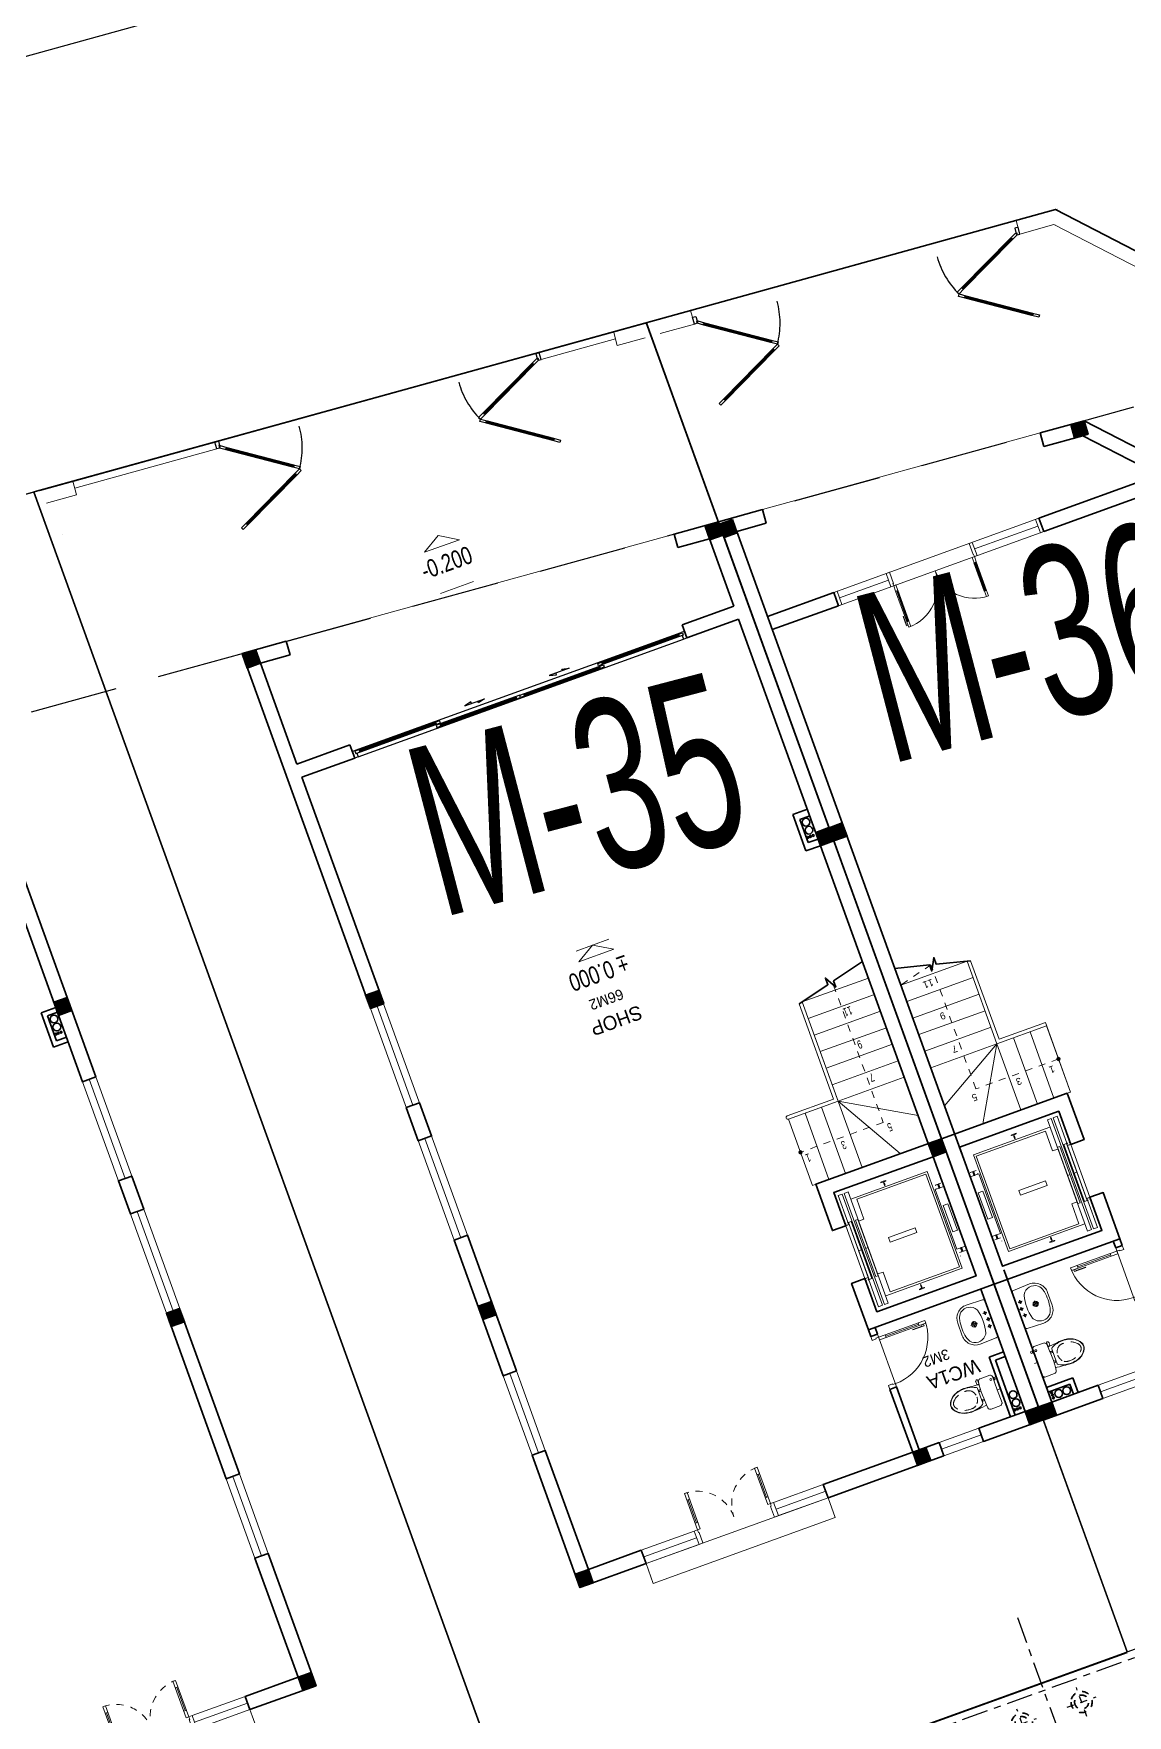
# Model space of a CAD drawing. Header units: metres. Extents: x 568006 to 1139366, y 2064802 to 4131555.
# Drawn here: x 570000.21 to 570015.75, y 2065115.45 to 2065139.35 of the extents above; entities that cross this region are included whole.
import ezdxf
from ezdxf.enums import TextEntityAlignment as Align
from ezdxf.xclip import XClip

# ---------------------------------------------------------------- set-up
doc = ezdxf.new("R2010")
doc.units = ezdxf.units.M
doc.header["$XCLIPFRAME"] = 0
for name, pattern in [('$AUDIT_BAD_LTYPE2', [0]), ('CENTER2', [1.125, 0.75, -0.125, 0.125, -0.125]), ('HIDDEN', [0.375, 0.25, -0.125]), ('HIDDEN2', [0.1875, 0.125, -0.0625]), ('xref-thap C (mb tang 32-2)$0$HIDDEN', [0.375, 0.25, -0.125])]:
    doc.linetypes.add(name, pattern=pattern)
doc.layers.get('0').update_dxf_attribs({"linetype": 'CONTINUOUS'})
doc.layers.get('DEFPOINTS').update_dxf_attribs({"color": 152, "linetype": 'CONTINUOUS'})
for name, color, linetype, lineweight in [('-CONCRETE', 1, 'CONTINUOUS', 35), ('-DIM', 9, 'CONTINUOUS', 13), ('-DOOR', 137, 'CONTINUOUS', 9), ('-FURNITURE', 46, 'CONTINUOUS', 9), ('-HATCH', 8, 'CONTINUOUS', 5), ('-KH', 143, 'CONTINUOUS', 13), ('-LINE1', 7, 'CONTINUOUS', 18), ('-LINE2', 252, 'CONTINUOUS', 9), ('-TEXT', 7, 'CONTINUOUS', 15), ('-WALL', 4, 'CONTINUOUS', 35), ('EC-Thiet bi', 8, 'CONTINUOUS', 25), ('hung-demlonha', 7, 'CONTINUOUS', 15)]:
    doc.layers.add(name, color=color, linetype=linetype, lineweight=lineweight)
for name, color, linetype in [('01.AXIS', 160, 'CENTER2'), ('APOLIC', 7, 'CONTINUOUS'), ('CDC.01.AXIS', 160, 'CENTER2'), ('datOlienke', 42, 'CONTINUOUS'), ('ghi_chu', 7, 'CONTINUOUS'), ('LogDg', 7, 'CONTINUOUS'), ('LoLK', 6, 'CONTINUOUS'), ('RANHGIOI', 2, 'HIDDEN'), ('TEXT25', 2, 'CONTINUOUS'), ('ViaHeS', 32, 'CONTINUOUS')]:
    doc.layers.add(name, color=color, linetype=linetype)
doc.styles.add('1', font='arial.ttf')
doc.styles.add('kieuchuDim', font='arial.ttf', dxfattribs={"width": 0.75})
doc.styles.add('QH1', font='arialbd.ttf', dxfattribs={"width": 0.8})
doc.styles.add('SVN_AVO_thuong', font='')
doc.styles.add('T1', font='', dxfattribs={"height": 200})
doc.styles.get('SVN_AVO_thuong').set_extended_font_data('SVN-Avo')
doc.styles.get('T1').set_extended_font_data('VNgeometric Light')

# ---------------------------------------------------------------- blocks, each defined once
blk = doc.blocks.new('A$C758D662A')
at = {"linetype": 'HIDDEN', "ltscale": 500}
for radius in [300, 200]:
    blk.add_circle((0, 0), radius, dxfattribs=at)
at = {"layer": 'CDC.01.AXIS', "ltscale": 200}
for p, q in [((437, 0), (-437, 0)), ((0, 437), (0, -437))]:
    blk.add_line(p, q, dxfattribs=at)
blk = doc.blocks.new('MAU M1SH')
at = {"layer": '01.AXIS', "ltscale": 500}
for p, q in [((-370, 15724), (-370, -2671)), ((-1468, 9100), (6323, 9100))]:
    blk.add_line(p, q, dxfattribs=at)
at = {"xscale": 0.5, "yscale": 0.5, "zscale": 0.5}
for p in [(-30, 9550), (-30, 8650)]:
    blk.add_blockref('A$C758D662A', p, dxfattribs=at)
blk = doc.blocks.new('A$C5C575821')
at = {"layer": '-CONCRETE'}
h = blk.add_hatch(color=256, dxfattribs=at)
h.dxf.hatch_style = 1
h.paths.add_polyline_path([(0, 200), (0, 0), (200, 0), (200, 200)])
blk.add_lwpolyline([(0, 0), (200, 0), (200, 200), (0, 200)], close=True, dxfattribs=at)
blk = doc.blocks.new('*U268')
for p, q in [((-1110, 450), (-1150, 450)), ((-1130, 100), (-1130, 450)), ((-90, 450), (-50, 450)), ((-70, 100), (-70, 450)), ((-1110, 100), (-1150, 100)), ((-90, 100), (-50, 100))]:
    blk.add_line(p, q)
for points in [[(-1150, 0), (-1110, 0), (-1110, 550), (-1150, 550)], [(-50, 0), (-90, 0), (-90, 550), (-50, 550)], [(-1200, -200), (-1140, -200), (-1140, -40), (-1150, -40), (-1150, 0), (-1200, 0)], [(0, -200), (-60, -200), (-60, -40), (-50, -40), (-50, 0), (0, 0)]]:
    blk.add_lwpolyline(points, close=True)
at = {"linetype": 'HIDDEN', "ltscale": 0.1}
for centre, start, end in [((-1150, 0), 0, 90), ((-50, 0), 90, 180)]:
    blk.add_arc(centre, 550, start, end, dxfattribs=at)
blk = doc.blocks.new('MAU M14SH')
at = {"layer": '-CONCRETE'}
for centre, radius in [((80, 3558, 0), 55), ((49, 3649, 0), 13), ((91, 3649, 0), 13), ((129, 3649, 0), 13), ((80, 3437, 0), 55)]:
    blk.add_circle(centre, radius, dxfattribs=at)
at = {"layer": '-DOOR'}
for p, q in [((3550, 13612), (800, 13612)), ((-200, 11613), (-200, 10413)), ((-200, 10413), (-200, 11613)), ((-100, 11613), (-100, 10413)), ((-100, 10413), (-100, 11613)), ((0, 11613), (0, 10413)), ((0, 10413), (0, 11613)), ((-101, 7913), (-101, 6412)), ((-201, 5913), (-201, 6413)), ((-1, 5913), (-1, 6413)), ((-101, 5912), (-101, 4413))]:
    blk.add_line(p, q, dxfattribs=at)
for points in [[(1600, 13612), (800, 13612), (800, 13412), (1600, 13412)], [(-1, 4413), (-1, 7913), (-201, 7913), (-201, 4413)]]:
    blk.add_lwpolyline(points, close=True, dxfattribs=at)
blk.add_lwpolyline([(1600, 13512), (800, 13512)], dxfattribs=at)
at = {"layer": '-LINE1'}
blk.add_lwpolyline([(800, 13612), (800, 13912), (3550, 13912), (3550, 13612)], dxfattribs=at)
at = {"layer": '-WALL'}
for p, q in [((-200, 11613), (-200, 13613)), ((-200, 13613), (800, 13612)), ((0, 11613), (0, 13413)), ((0, 13413), (800, 13412)), ((800, 13612), (800, 13412)), ((-200, 11613), (0, 11613)), ((-200, 10413), (-200, 7913)), ((-200, 10413), (0, 10413)), ((0, 10413), (0, 7913)), ((-1, 7913), (-201, 7913)), ((-200, 7913), (0, 7913)), ((-1, 4413), (-201, 4413)), ((-200, 4413), (0, 4413)), ((220, 3812), (0, 3812)), ((150, 3742), (0, 3742)), ((150, 3362), (150, 3742)), ((220, 3292), (220, 3812)), ((150, 3362), (0, 3362)), ((220, 3292), (0, 3292))]:
    blk.add_line(p, q, dxfattribs=at)
at = {"layer": '-WALL', "color": 250}
for p, q in [((0, 6412), (-200, 6412)), ((0, 5912), (-200, 5912))]:
    blk.add_line(p, q, dxfattribs=at)
at = {"layer": '-WALL', "linetype": 'Continuous', "ltscale": 10}
for p, q in [((-200, -847), (-200, 4413)), ((0, -662), (0, 4413))]:
    blk.add_line(p, q, dxfattribs=at)
at = {"layer": '-WALL'}
blk.add_lwpolyline([(-200, 6412), (0, 6412), (0, 5912), (-200, 5912)], close=True, dxfattribs=at)
at = {"layer": 'DEFPOINTS', "linetype": 'Continuous', "ltscale": 10}
blk.add_lwpolyline([(-2200, -3701), (6800, -4398), (6800, 17080), (-2200, 17080)], close=True, dxfattribs=at)
at = {"layer": '-DOOR', "xscale": -1, "rotation": 180}
blk.add_blockref('*U268', (2800, 13412), dxfattribs=at)
at = {"layer": '-WALL'}
for p in [(-200, 13413), (-200, 7913), (-200, 3212)]:
    blk.add_blockref('A$C5C575821', p, dxfattribs=at)
blk = doc.blocks.new('X-5M-DH-2-CORE$0$A$C75E80C28')
at = {"layer": '-LINE2', "linetype": 'Continuous', "ltscale": 2}
for p, q in [((-731, -149), (731, -149)), ((-731, -1305), (-731, -149)), ((-700, -179), (700, -179)), ((-700, -1225), (-700, -179)), ((-557, -113), (-560, -113)), ((-510, -22), (-510, -51)), ((-507, -22), (-510, -22)), ((-510, -109), (-510, -79)), ((-507, -22), (-507, -51)), ((-507, -109), (-507, -79)), ((-456, -57), (-501, -57)), ((-456, -60), (-501, -60)), ((-456, -70), (-501, -70)), ((-456, -73), (-501, -73)), ((-453, -63), (-453, -67)), ((-450, -63), (-450, -67)), ((450, -63), (450, -67)), ((453, -63), (453, -67)), ((456, -57), (501, -57)), ((456, -60), (501, -60)), ((456, -70), (501, -70)), ((456, -73), (501, -73)), ((457, -113), (460, -113)), ((507, -22), (510, -22)), ((507, -22), (507, -51)), ((507, -109), (507, -79)), ((510, -22), (510, -51)), ((510, -109), (510, -79)), ((700, -1225), (700, -179)), ((731, -1305), (731, -149)), ((840, -1305), (-840, -1305)), ((-840, -1365), (-840, -1305)), ((840, -1365), (-840, -1365)), ((840, -1395), (-840, -1395)), ((-840, -1395), (-840, -1455)), ((-700, -1225), (-400, -1225)), ((430, -1406), (-430, -1406)), ((-430, -1406), (-430, -1446)), ((425, -1309), (-425, -1309)), ((-425, -1343), (-425, -1309)), ((425, -1343), (-425, -1343)), ((-400, -1305), (-400, -1225)), ((0, -1309), (0, -1343)), ((0, -1406), (0, -1446)), ((700, -1225), (400, -1225)), ((400, -1305), (400, -1225)), ((425, -1343), (425, -1309)), ((430, -1406), (430, -1446)), ((840, -1365), (840, -1305)), ((840, -1395), (840, -1455)), ((-840, -1455), (-435, -1455)), ((-435, -1450), (-435, -1460)), ((-435, -1450), (-400, -1450)), ((-435, -1460), (-425, -1460)), ((-435, -1490), (-435, -1500)), ((-435, -1490), (-425, -1490)), ((-435, -1500), (-400, -1500)), ((-433, -1452), (-433, -1458)), ((-433, -1452), (-402, -1452)), ((-433, -1458), (-425, -1458)), ((-433, -1492), (-433, -1498)), ((-433, -1492), (-425, -1492)), ((-433, -1498), (-402, -1498)), ((430, -1446), (-430, -1446)), ((-425, -1458), (-425, -1460)), ((-425, -1490), (-425, -1492)), ((-402, -1452), (-402, -1498)), ((400, -1450), (-400, -1450)), ((-400, -1450), (-400, -1500)), ((400, -1450), (400, -1500)), ((435, -1450), (400, -1450)), ((435, -1500), (400, -1500)), ((402, -1452), (402, -1498)), ((433, -1452), (402, -1452)), ((433, -1498), (402, -1498)), ((433, -1458), (425, -1458)), ((425, -1458), (425, -1460)), ((435, -1460), (425, -1460)), ((425, -1490), (425, -1492)), ((435, -1490), (425, -1490)), ((433, -1492), (425, -1492)), ((433, -1452), (433, -1458)), ((433, -1492), (433, -1498)), ((435, -1450), (435, -1460)), ((840, -1455), (435, -1455)), ((435, -1490), (435, -1500))]:
    blk.add_line(p, q, dxfattribs=at)
for points in [[(-450, 0), (-450, -130), (450, -130), (450, 0)], [(-200, -29), (200, -29), (200, -101), (-200, -101)], [(-36, -584), (36, -584), (36, -984), (-36, -984)]]:
    blk.add_lwpolyline(points, close=True, dxfattribs=at)
for points in [[(-780, -789), (-751, -789, 0.414214), (-750, -788), (-750, -784), (-750, -780, 0.414214), (-751, -779), (-780, -779, -0.256978), (-784, -782), (-798, -782, -0.414214), (-801, -779), (-804, -750, 0.414214), (-807, -746), (-812, -746), (-812, -784), (-812, -822), (-807, -822, 0.414214), (-804, -818), (-801, -789, -0.414214), (-798, -786), (-784, -786, -0.256978), (-780, -789)], [(780, -789), (751, -789, -0.414214), (750, -788), (750, -784), (750, -780, -0.414214), (751, -779), (780, -779, 0.256978), (784, -782), (798, -782, 0.414214), (801, -779), (804, -750, -0.414214), (807, -746), (812, -746), (812, -784), (812, -822), (807, -822, -0.414214), (804, -818), (801, -789, 0.414214), (798, -786), (784, -786, 0.256978), (780, -789)]]:
    blk.add_lwpolyline(points, format="xyb", dxfattribs=at)
for centre, radius, start, end in [((-501, -51), 9.4, 180, 270), ((-501, -79), 9.4, 90, 180), ((-501, -51), 6.2, 180, 270), ((-501, -79), 6.2, 90, 180), ((-456, -63), 6.2, 360, 90), ((-456, -63), 3, 360, 90), ((-456, -67), 6.2, 270, 360), ((-456, -67), 3, 270, 360), ((456, -63), 6.2, 90, 180), ((456, -67), 6.2, 180, 270), ((456, -63), 3, 90, 180), ((456, -67), 3, 180, 270), ((501, -51), 6.2, 270, 360), ((501, -51), 9.4, 270, 360), ((501, -79), 9.4, 360, 90), ((501, -79), 6.2, 360, 90)]:
    blk.add_arc(centre, radius, start, end, dxfattribs=at)
blk = doc.blocks.new('A$C3F71457E')
at = {"layer": '-CONCRETE'}
blk.add_lwpolyline([(0, -100), (0, 400), (-1500, 400), (-1500, -1400), (0, -1400), (0, -900), (200, -900), (200, -1600), (-1700, -1600), (-1700, 600), (200, 600), (200, -100), (0, -100)], dxfattribs=at)
at = {"layer": '-LINE1'}
blk.add_line((0, -900), (0, -100), dxfattribs=at)
at = {"color": 2, "rotation": 90}
blk.add_blockref('X-5M-DH-2-CORE$0$A$C75E80C28', (-1500, -500), dxfattribs=at)
blk = doc.blocks.new('A$C18091ED7')
for p, q in [((0, -42), (0, 0)), ((146, -27), (179, -27)), ((146, -27), (146, -30)), ((146, -30), (166, -30)), ((153, -37), (146, -30)), ((152, 0), (152, -27)), ((152, 0), (179, 0)), ((153, -37), (166, -37)), ((153, -40), (153, -37)), ((153, -40), (178, -40)), ((153, -40), (178, -40)), ((153, -40), (153, -42)), ((185, -30), (166, -30)), ((178, -37), (166, -37)), ((185, -30), (178, -37)), ((178, -37), (178, -40)), ((178, -40), (178, -42)), ((179, 0), (179, -27)), ((179, -27), (185, -27)), ((185, -27), (185, -30)), ((-83, -267), (-83, -300)), ((-83, -278), (-83, -288)), ((-61, -290), (-83, -290)), ((-63, -265), (-81, -265)), ((-61, -267), (-61, -300)), ((61, -267), (61, -300)), ((61, -290), (83, -290)), ((63, -265), (81, -265)), ((83, -267), (83, -300)), ((83, -278), (83, -288)), ((165, -262), (165, -290)), ((168, -260), (228, -260)), ((168, -292), (207, -292)), ((231, -274), (231, -262))]:
    blk.add_line(p, q)
for points in [[(230, -219, -0.137407), (225, -235), (222, -241, -0.236081), (198, -255, -0.051961), (-198, -255, -0.236081), (-222, -241), (-225, -235, -0.137407), (-230, -219), (-230, -72, -0.198912), (-226, -63), (-209, -46, -0.198912), (-200, -42), (0, -42), (200, -42, -0.198912), (209, -46), (226, -63, -0.198912), (230, -72)], [(144, -619, -0.212405), (26, -734, -0.027685), (-1, -739, -0.022279), (-26, -734, -0.212405), (-144, -619, -0.142796), (-167, -428, -0.093005), (-128, -309, -0.256439), (-111, -300), (0, -300), (111, -300, -0.256439), (128, -309, -0.093005), (167, -428, -0.142796)]]:
    blk.add_lwpolyline(points, format="xyb", close=True)
at = {"linetype": 'xref-thap C (mb tang 32-2)$0$HIDDEN', "ltscale": 100}
blk.add_lwpolyline([(61, -669, -0.199031), (0, -699, -0.199031), (-61, -669, -0.218924), (-132, -478, -0.153791), (-112, -404, -0.236701), (0, -348, -0.236701), (112, -404, -0.153791), (132, -478, -0.218924)], format="xyb", close=True, dxfattribs=at)
blk.add_circle((166, -78), 13.9)
for centre, radius, start, end in [((-81, -267), 1.98, 90, 180), ((-63, -267), 1.98, 0, 90), ((63, -267), 1.98, 90, 180), ((81, -267), 1.98, 0, 90), ((168, -262), 2.47, 90, 180), ((168, -290), 2.47, 180, 270), ((207, -277), 15.5, 270, 306.4659), ((168, -225), 80.1, 306.4659, 320.3123), ((228, -274), 2.47, 320.3123, 0)]:
    blk.add_arc(centre, radius, start, end)
for points in [[(-156, -259), (-157, -267), (-164, -328), (-169, -385), (-184, -528), (-136, -679), (-50, -735), (-20, -741), (0, -744)], [(156, -259), (157, -267), (164, -328), (169, -385), (184, -528), (136, -679), (50, -735), (20, -741), (0, -744)]]:
    blk.add_open_spline(points, degree=3, knots=[130.613938, 130.613938, 130.613938, 130.613938, 152.852109, 311.129351, 417.703951, 561.383393, 697.692632, 710.812262, 710.812262, 710.812262, 710.812262])
blk = doc.blocks.new('*U286')
at = {"linetype": '$AUDIT_BAD_LTYPE2'}
for p, q in [((70, 100), (70, 600)), ((90, 600), (90, 100))]:
    blk.add_line(p, q, dxfattribs=at)
for points in [[(50, 600), (90, 600), (90, 700), (50, 700), (50, 600)], [(50, 603), (50, 100)], [(50, 100), (90, 100), (90, 0), (50, 0), (50, 100)]]:
    blk.add_lwpolyline(points)
for points in [[(118, 495), (118, 664), (90, 664), (90, 636), (113, 636), (113, 495)], [(0, 0), (50, 0), (50, -40), (60, -40), (60, -100), (0, -100)], [(800, 0), (750, 0), (750, -40), (740, -40), (740, -100), (800, -100)]]:
    blk.add_lwpolyline(points, close=True)
at = {"linetype": '$AUDIT_BAD_LTYPE2', "ltscale": 0.3}
blk.add_arc((50, 0), 700, 0, 90, dxfattribs=at)
blk = doc.blocks.new('A$C4ace49fd')
for p, q in [((167, 414), (224, 414)), ((195, 383), (195, 443)), ((267, 429), (324, 429)), ((295, 398), (295, 458)), ((295, 165), (295, 264)), ((367, 414), (424, 414)), ((395, 383), (395, 443)), ((249, 215), (342, 215))]:
    blk.add_line(p, q)
for points in [[(0, 200, 0.414214), (200, 0), (390, 0, 0.414214), (590, 200), (581, 446, 0.409799), (551, 475), (39, 475, 0.403607), (9, 446)], [(177, 40, 0.090773), (424, 43, 0.149887), (521, 96, 0.430722), (482, 321, 0.080637), (470, 327, 0.127732), (125, 329, 0.074208), (114, 325, 0.443092), (69, 96, 0.13364), (154, 46, 0.033617)]]:
    blk.add_lwpolyline(points, format="xyb", close=True)
for centre, radius in [((195, 414), 17.5), ((295, 215), 37.5), ((295, 429), 17.5), ((395, 414), 17.5), ((295, 215), 22.5), ((295, 215), 22.5)]:
    blk.add_circle(centre, radius)
blk = doc.blocks.new('*U182')
at = {"color": 8, "ltscale": 100}
for p, q in [((50, 100), (4969, 100)), ((50, 0), (4969, 0))]:
    blk.add_line(p, q, dxfattribs=at)
at = {"ltscale": 100}
for p, q in [((105, 45), (1245, 45)), ((1245, 10), (105, 10)), ((1315, 90), (2440, 90)), ((2440, 55), (1315, 55)), ((3704, 90), (2580, 90)), ((2580, 55), (3704, 55)), ((4914, 45), (3774, 45)), ((3774, 10), (4914, 10))]:
    blk.add_line(p, q, dxfattribs=at)
for points in [[(50, 100), (0, 100), (0, 0), (50, 0), (50, 10), (35, 10), (35, 45), (50, 45)], [(5019, 0), (4969, 0), (4969, 10), (4984, 10), (4984, 45), (4969, 45), (4969, 100), (5019, 100)]]:
    blk.add_lwpolyline(points, close=True)
for points in [[(105, 32), (95, 32), (95, 22), (105, 22), (105, 10), (35, 10), (35, 45), (105, 45)], [(1245, 90), (1315, 90), (1315, 77), (1305, 77), (1305, 67), (1315, 67), (1315, 55), (1245, 55)], [(1315, 10), (1245, 10), (1245, 22), (1255, 22), (1255, 32), (1245, 32), (1245, 45), (1315, 45)], [(2440, 67), (2450, 67), (2450, 77), (2440, 77), (2440, 90), (2510, 90), (2510, 55), (2440, 55)], [(2580, 67), (2570, 67), (2570, 77), (2580, 77), (2580, 90), (2510, 90), (2510, 55), (2580, 55)], [(3774, 90), (3704, 90), (3704, 77), (3714, 77), (3714, 67), (3704, 67), (3704, 55), (3774, 55)], [(3704, 10), (3774, 10), (3774, 22), (3764, 22), (3764, 32), (3774, 32), (3774, 45), (3704, 45)], [(4914, 32), (4924, 32), (4924, 22), (4914, 22), (4914, 10), (4984, 10), (4984, 45), (4914, 45)]]:
    blk.add_lwpolyline(points, close=True, dxfattribs=at)
at = {"color": 8, "ltscale": 100}
for points in [[(1255, 32), (1255, 22), (95, 22), (95, 32)], [(1305, 67), (1305, 77), (2450, 77), (2450, 67)], [(3714, 67), (3714, 77), (2570, 77), (2570, 67)], [(3764, 32), (3764, 22), (4924, 22), (4924, 32)]]:
    blk.add_lwpolyline(points, close=True, dxfattribs=at)
for points in [[(1822, -65), (1822, -90), (1722, -65), (2022, -65), (1922, -40), (1922, -65)], [(3197, -65), (3197, -90), (3297, -65), (2997, -65), (3097, -40), (3097, -65)]]:
    blk.add_lwpolyline(points)
blk = doc.blocks.new('M35')
at = {"layer": '-HATCH', "true_color": 0x8c8896}
h = blk.add_hatch(color=252, dxfattribs=at)
h.dxf.hatch_style = 1
edge = h.paths.add_edge_path()
edge.add_arc((1950, 7317), 24.6, 0, 360)
at = {"layer": '-CONCRETE'}
for centre, radius in [((280, 11704, 0), 55), ((249, 11795, 0), 13), ((291, 11795, 0), 13), ((329, 11795, 0), 13), ((280, 11583, 0), 55), ((280, 3054, 0), 55), ((249, 3145, 0), 13), ((291, 3145, 0), 13), ((329, 3145, 0), 13), ((280, 2933, 0), 55)]:
    blk.add_circle(centre, radius, dxfattribs=at)
at = {"layer": '-DOOR'}
for p, q in [((3250, 12066), (6000, 12066)), ((6800, 10067), (6800, 8867)), ((6800, 8867), (6800, 10067)), ((6900, 10067), (6900, 8867)), ((6900, 8867), (6900, 10067)), ((7000, 10067), (7000, 8867)), ((7000, 8867), (7000, 10067)), ((6901, 6817), (6900, 5316)), ((6801, 4817), (6801, 5317)), ((7000, 4817), (7000, 5317)), ((6900, 4816), (6900, 3317))]:
    blk.add_line(p, q, dxfattribs=at)
for points in [[(1500, 12067), (900, 12067), (900, 11867), (1500, 11867)], [(3250, 12066), (4000, 12066), (4000, 11866), (3250, 11866)], [(5200, 12066), (6000, 12066), (6000, 11866), (5200, 11866)], [(6801, 3317), (6800, 6817), (7000, 6817), (7001, 3317)]]:
    blk.add_lwpolyline(points, close=True, dxfattribs=at)
for points in [[(900, 11967), (1500, 11967)], [(3250, 11966), (4000, 11966)], [(5200, 11966), (6000, 11966)]]:
    blk.add_lwpolyline(points, dxfattribs=at)
at = {"layer": '-KH'}
blk.add_line((3478, 3544), (3975, 3544), dxfattribs=at)
blk.add_line((3478, 3544), (3975, 3544), dxfattribs=at)
at = {"layer": '-KH', "linetype": 'HIDDEN2', "ltscale": 5}
blk.add_lwpolyline([(700, 5244), (700, 7317), (1925, 7317)], dxfattribs=at)
at = {"layer": '-KH'}
blk.add_lwpolyline([(3990, 3703), (3463, 3703), (3727, 3544)], close=True, dxfattribs=at)
blk.add_lwpolyline([(3990, 3703), (3463, 3703), (3727, 3544)], close=True, dxfattribs=at)
blk.add_circle((1950, 7317), 24.6, dxfattribs=at)
blk.add_solid([(3727, 3544), (3727, 3703), (3990, 3703), (3727, 3544)], dxfattribs=at)
blk.add_solid([(3727, 3544), (3727, 3703), (3990, 3703), (3727, 3544)], dxfattribs=at)
at = {"layer": '-LINE1'}
for p, q in [((1200, 6817), (623, 7817)), ((1200, 7817), (1200, 5317)), ((1450, 7817), (1450, 6817)), ((1700, 7817), (1700, 6817)), ((1950, 7817), (1900, 7817)), ((1950, 6817), (1950, 7817)), ((1200, 6817), (200, 7394)), ((1700, 6817), (200, 6817)), ((1200, 5317), (1200, 6817)), ((1200, 6817), (1950, 6817)), ((1250, 5329), (1250, 6767)), ((1250, 6767), (1950, 6767)), ((1200, 6567), (200, 6567)), ((1200, 6317), (200, 6317)), ((1200, 6067), (200, 6067)), ((1200, 5817), (200, 5817)), ((1200, 5567), (200, 5567)), ((1200, 5317), (200, 5317))]:
    blk.add_line(p, q, dxfattribs=at)
for points in [[(6000, 12066), (6000, 12366), (3250, 12366), (3250, 12067)], [(650, -1555), (6350, -1996)]]:
    blk.add_lwpolyline(points, dxfattribs=at)
blk.add_arc((1950, 6792), 25, 270, 90, dxfattribs=at)
at = {"layer": '-LINE2'}
blk.add_line((1800, 10117), (1800, 10917), dxfattribs=at)
at = {"layer": '-WALL'}
for p, q in [((900, 12067), (0, 12067)), ((0, 12067), (0, -1504)), ((900, 12067), (900, 11867)), ((3250, 12066), (1500, 12067)), ((1500, 12067), (1500, 11867)), ((3250, 11867), (3250, 12066)), ((7000, 12067), (6000, 12066)), ((6000, 12066), (6000, 11866)), ((7000, 10067), (7000, 12067)), ((900, 11867), (200, 11867)), ((200, 11867), (200, 10017)), ((350, 11037), (350, 11867)), ((420, 10967), (420, 11867)), ((1800, 11867), (1500, 11867)), ((1800, 10917), (1800, 11867)), ((3250, 11867), (1900, 11867)), ((1900, 10917), (1900, 11867)), ((6800, 11867), (6000, 11866)), ((6800, 10067), (6800, 11867)), ((350, 11037), (200, 11037)), ((420, 10967), (200, 10967)), ((1800, 10917), (1900, 10917)), ((1800, 10017), (1800, 10117)), ((1800, 10117), (1900, 10117)), ((1900, 10017), (1900, 10117)), ((7000, 10067), (6800, 10067)), ((6800, 8867), (6800, 6817)), ((7000, 8867), (6800, 8867)), ((7000, 8867), (7000, 6817)), ((200, 7817), (200, -104)), ((7000, 6817), (6800, 6817)), ((6801, 6817), (7000, 6817)), ((420, 3317), (200, 3317)), ((350, 2867), (350, 3217)), ((420, 2767), (420, 3317)), ((6800, -104), (6800, 3317)), ((7000, 3317), (6800, 3317)), ((6801, 3317), (7001, 3317)), ((7000, -2046), (7000, 3317)), ((350, 2867), (200, 2867)), ((420, 2767), (200, 2767)), ((200, -104), (981, -104)), ((981, -304), (981, -104)), ((981, -104), (981, -304)), ((6000, -104), (6800, -104)), ((6000, -304), (6000, -104)), ((200, -304), (981, -304)), ((200, -304), (200, -1319)), ((6000, -304), (6800, -304)), ((6800, -1830), (6800, -304)), ((200, -1319), (665, -1355)), ((0, -1504), (650, -1555)), ((6365, -1796), (6800, -1830)), ((6350, -1996), (7000, -2046))]:
    blk.add_line(p, q, dxfattribs=at)
at = {"layer": '-WALL', "color": 250}
for p, q in [((6800, 5316), (7000, 5316)), ((6800, 4816), (7000, 4816))]:
    blk.add_line(p, q, dxfattribs=at)
at = {"layer": '-WALL'}
for points in [[(1250, 5329), (774, 5210), (774, 5109), (680, 5280), (680, 5187), (200, 5067)], [(350, 3217), (200, 3217)], [(650, -1555), (665, -1355)], [(6350, -1996), (6365, -1796)]]:
    blk.add_lwpolyline(points, dxfattribs=at)
blk.add_lwpolyline([(7000, 5316), (6800, 5316), (6800, 4816), (7000, 4816)], close=True, dxfattribs=at)
at = {"layer": 'LoLK'}
blk.add_lwpolyline([(0, -4513), (9000, -5210), (9000, 15571), (0, 15571)], close=True, dxfattribs=at)
at = {"layer": '-DOOR'}
for name, p, rotation in [('*U268', (4000, 11866), 180), ('*U286', (1800, 10117), 90.0000000100494)]:
    blk.add_blockref(name, p, dxfattribs=dict(at, rotation=rotation))
at = {"layer": '-FURNITURE', "xscale": -1, "rotation": 90}
blk.add_blockref('A$C18091ED7', (426, 11440), dxfattribs=at)
at = {"layer": '-FURNITURE', "rotation": 90.00000000000001}
blk.add_blockref('A$C4ace49fd', (675, 10160), dxfattribs=at)
at = {"layer": '-WALL', "xscale": -1}
for p in [(200, 11867), (1900, 11867), (7000, 11867), (200, 7817), (7000, 7817), (200, 3117), (7000, 3117), (200, -1504), (7000, -2026)]:
    blk.add_blockref('A$C5C575821', p, dxfattribs=at)
at = {"layer": '-WALL', "xscale": -1, "rotation": 180}
blk.add_blockref('A$C3F71457E', (1700, 8417), dxfattribs=at)
at = {"layer": 'EC-Thiet bi', "xscale": -1}
blk.add_blockref('*U182', (6000, -204), dxfattribs=at)
at = {"layer": '-TEXT', "style": '1', "width": 0.75}
blk.add_text('%%P 0.000', height=250, dxfattribs=at).set_placement((3343, 3826))
at = {"layer": 'DEFPOINTS', "style": 'T1', "width": 0.7}
for s, p in [('5', (602, 7353)), ('3', (1305, 7369)), ('1', (1841, 7369)), ('7', (602, 6603)), ('9', (606, 6103)), ('11', (574, 5603))]:
    blk.add_text(s, height=120, rotation=0, dxfattribs=at).set_placement(p)
at = {"layer": 'TEXT25'}
for s, height, style, p in [('WC1A', 200, 'SVN_AVO_thuong', (592, 10922)), ('3M2', 150, 'T1', (936, 10649)), ('SHOP', 200, 'SVN_AVO_thuong', (3394, 4568)), ('66M2', 150, 'T1', (3554, 4263))]:
    blk.add_text(s, height=height, rotation=0, dxfattribs=dict(at, style=style)).set_placement(p)
blk = doc.blocks.new('*U181')
for points in [[(22, 564), (22, 734), (50, 734), (50, 706), (27, 706), (27, 564)], [(0, 0), (50, 0), (50, -40), (60, -40), (60, -246), (0, -246)], [(1599, 0), (1549, 0), (1549, -40), (1539, -40), (1539, -246), (1599, -246)]]:
    blk.add_lwpolyline(points, close=True)
for points in [[(50, 670), (90, 670), (90, 770), (50, 770), (50, 670)], [(50, 673), (50, 100)], [(1549, 629), (1509, 629), (1509, 729), (1549, 729), (1549, 629)], [(1549, 632), (1549, 100)], [(50, 100), (90, 100), (90, 0), (50, 0), (50, 100)], [(1549, 100), (1509, 100), (1509, 0), (1549, 0), (1549, 100)]]:
    blk.add_lwpolyline(points)
at = {"ltscale": 0.3}
for points in [[(820, 0, 0.414214), (50, 770, 0.414214)], [(820, 0, -0.414214), (1549, 729, -0.414214)]]:
    blk.add_lwpolyline(points, format="xyb", dxfattribs=at)
at = {"layer": 'APOLIC', "linetype": '$AUDIT_BAD_LTYPE2'}
for p, q in [((70, 100), (70, 670)), ((90, 670), (90, 100)), ((1509, 629), (1509, 100)), ((1529, 100), (1529, 629))]:
    blk.add_line(p, q, dxfattribs=at)
blk = doc.blocks.new('M36')
at = {"layer": '-HATCH', "true_color": 0x8c8896}
h = blk.add_hatch(color=252, dxfattribs=at)
h.dxf.hatch_style = 1
edge = h.paths.add_edge_path()
edge.add_arc((5051, 5147), 24.6, 0, 360)
at = {"layer": '-CONCRETE'}
for centre, radius in [((6546, 9618, 0), 55), ((6666, 9618, 0), 55), ((6757, 9649, 0), 13), ((6757, 9607, 0), 13), ((6757, 9568, 0), 13)]:
    blk.add_circle(centre, radius, dxfattribs=at)
at = {"layer": '-DOOR'}
for p, q in [((2700, -1973), (5800, -1973)), ((2750, -2073), (3707, -2073)), ((5007, -2073), (5750, -2073)), ((2700, -2173), (5800, -2173))]:
    blk.add_line(p, q, dxfattribs=at)
for points in [[(5500, 9898), (6100, 9898), (6100, 9698), (5500, 9698)], [(2750, -2173), (2700, -2173), (2700, -1973), (2750, -1973)], [(5750, -2173), (5800, -2173), (5800, -1973), (5750, -1973)]]:
    blk.add_lwpolyline(points, close=True, dxfattribs=at)
for points in [[(6100, 9798), (5500, 9798)], [(2272, -3308), (6350, -3623)]]:
    blk.add_lwpolyline(points, dxfattribs=at)
at = {"layer": '-HATCH'}
blk.add_line((5200, 7947), (5200, 8747), dxfattribs=at)
at = {"layer": '-KH', "linetype": 'HIDDEN2', "ltscale": 5}
blk.add_line((6300, 3272), (6800, 3397), dxfattribs=at)
blk.add_lwpolyline([(5051, 5147), (6300, 5147), (6300, 3272)], dxfattribs=at)
at = {"layer": '-KH'}
blk.add_circle((5051, 5147), 24.6, dxfattribs=at)
at = {"layer": '-LINE1'}
for p, q in [((5051, 4647), (5051, 5647)), ((5051, 5647), (5051, 4597)), ((5100, 5647), (5051, 5647)), ((5301, 4647), (5301, 5647)), ((5301, 5647), (5301, 4647)), ((5550, 4647), (5550, 5647)), ((5550, 5647), (5550, 4647)), ((5800, 5647), (5800, 4647)), ((5800, 4647), (6378, 5647)), ((5800, 4647), (6800, 5224)), ((5800, 4647), (5051, 4647)), ((5750, 4597), (5051, 4597)), ((5750, 3409), (5750, 4597)), ((5800, 3397), (5800, 4647))]:
    blk.add_line(p, q, dxfattribs=at)
at = {"layer": '-LINE1', "lineweight": 18}
for p, q in [((5800, 4647), (6800, 4647)), ((5800, 4397), (6800, 4397)), ((5800, 4147), (6800, 4147)), ((5800, 3897), (6800, 3897)), ((5800, 3647), (6800, 3647)), ((5800, 3397), (6800, 3397)), ((6800, 3147), (6800, 3147))]:
    blk.add_line(p, q, dxfattribs=at)
at = {"layer": '-LINE2'}
blk.add_line((2700, -2173), (5800, -2173), dxfattribs=at)
at = {"layer": '-WALL'}
for p, q in [((7000, 9898), (6100, 9898)), ((6100, 9698), (6100, 9898)), ((7000, -3673), (7000, 9898)), ((6800, 9698), (6100, 9698)), ((6400, 9478), (6400, 9698)), ((6470, 9548), (6470, 9698)), ((6800, 7798), (6800, 9698)), ((6400, 9478), (6800, 9478)), ((6470, 9548), (6800, 9548)), ((5200, 7947), (5100, 7947)), ((5200, 7847), (5200, 7947)), ((6800, 7847), (6800, 7698)), ((6800, -3457), (6800, 5947)), ((200, -1426), (1716, -3064)), ((0, -1504), (1622, -3257)), ((706, -1973), (2700, -1973)), ((2700, -2173), (2700, -1973)), ((5800, -1973), (6800, -1973)), ((5800, -2173), (5800, -1973)), ((891, -2173), (2700, -2173)), ((5800, -2173), (6800, -2173)), ((1716, -3064), (2288, -3108)), ((1622, -3257), (2272, -3308)), ((6366, -3424), (6800, -3457)), ((6350, -3623), (7000, -3673))]:
    blk.add_line(p, q, dxfattribs=at)
for points in [[(5100, 7947), (5100, 7847)], [(5750, 3409), (6227, 3290), (6227, 3189), (6320, 3361), (6320, 3267), (6800, 3147)], [(2272, -3308), (2288, -3108)], [(6350, -3623), (6366, -3424)]]:
    blk.add_lwpolyline(points, dxfattribs=at)
at = {"layer": 'LoLK'}
blk.add_lwpolyline([(-4000, -831), (985, -6217), (7000, -6682), (7000, 13402), (-4000, 13402)], close=True, dxfattribs=at)
at = {"layer": '-DOOR', "xscale": -1, "rotation": 270}
blk.add_blockref('*U286', (5200, 7947), dxfattribs=at)
at = {"layer": '-DOOR', "xscale": -0.8130081300813009, "yscale": 0.8130081300813009, "zscale": 0.8130081300813009}
blk.add_blockref('*U181', (5007, -1973), dxfattribs=at)
at = {"layer": '-FURNITURE', "rotation": 270}
blk.add_blockref('A$C18091ED7', (6842, 9101), dxfattribs=at)
at = {"layer": '-FURNITURE', "xscale": -1, "rotation": 270}
blk.add_blockref('A$C4ace49fd', (6325, 8014), dxfattribs=at)
at = {"layer": '-WALL'}
for p in [(6800, 9698), (6800, 948), (6800, -3637)]:
    blk.add_blockref('A$C5C575821', p, dxfattribs=at)
for name, p, rotation in [('A$C3F71457E', (5300, 6247), 180), ('A$C5C575821', (1622, -3257), 355.5741092057096)]:
    blk.add_blockref(name, p, dxfattribs=dict(at, rotation=rotation))
at = {"layer": '-TEXT', "style": 'T1'}
for s, p in [('1', (5152, 5205)), ('3', (5652, 5205)), ('5', (6321, 5205)), ('7', (6353, 4462)), ('9', (6353, 3962)), ('11', (6353, 3462))]:
    blk.add_text(s, height=100, rotation=360, dxfattribs=at).set_placement(p)
blk = doc.blocks.new('tmbc_khub')
at = {"layer": '-DIM', "color": 6}
blk.add_line((-160.687, 464.432), (-131.658, 472.46), dxfattribs=at)
at = {"layer": '-KH'}
blk.add_line((-140.394, 467.005), (-139.927, 467.174), dxfattribs=at)
blk.add_lwpolyline([(-140.127, 467.768), (-140.622, 467.59), (-140.428, 467.829)], close=True, dxfattribs=at)
blk.add_solid([(-140.428, 467.829), (-140.374, 467.679), (-140.127, 467.768), (-140.428, 467.829)], dxfattribs=at)
at = {"layer": '-LINE1'}
for p, q in [((-131.637, 472.466), (-132.216, 472.306)), ((-132.216, 472.306), (-132.163, 472.113)), ((-132.163, 472.113), (-131.68, 472.247)), ((-131.68, 472.247), (-125.3, 468.951)), ((-131.665, 472.251), (-131.665, 472.251)), ((-137.422, 470.866), (-136.843, 471.026)), ((-136.843, 471.026), (-136.789, 470.834)), ((-146.156, 468.451), (-137.457, 470.857)), ((-138.992, 470.425), (-137.457, 470.856)), ((-138.992, 470.425), (-137.457, 470.856)), ((-136.789, 470.834), (-137.276, 470.699)), ((-137.912, 470.625), (-138.966, 470.329)), ((-137.94, 470.733), (-137.887, 470.529)), ((-137.887, 470.529), (-137.49, 470.64)), ((-138.966, 470.329), (-138.992, 470.425)), ((-143.6, 469.157), (-146.096, 468.467)), ((-146.096, 468.467), (-143.6, 469.157)), ((-143.574, 469.061), (-143.6, 469.157)), ((-145.593, 468.501), (-143.574, 469.061)), ((-146.155, 468.451), (-154.854, 466.045)), ((-145.992, 468.289), (-145.567, 468.407)), ((-145.567, 468.407), (-145.62, 468.599))]:
    blk.add_line(p, q, dxfattribs=at)
blk.add_lwpolyline([(-145.771, 467.847), (-145.771, 467.847)], dxfattribs=at)
at = {"layer": '-WALL'}
for p, q in [((-131.657, 472.46), (-137.441, 470.861)), ((-125.138, 469.091), (-131.657, 472.46)), ((-137.457, 470.856), (-146.095, 468.467)), ((-139.104, 448.904), (-130.638, 451.959))]:
    blk.add_line(p, q, dxfattribs=at)
at = {"ltscale": 100}
for p, q in [((-132.297, 472.056), (-132.984, 471.357)), ((-132.959, 471.333), (-132.272, 472.031)), ((-132.933, 471.236), (-131.984, 470.99)), ((-131.993, 470.956), (-132.941, 471.202)), ((-135.705, 470.573), (-136.654, 470.819)), ((-136.645, 470.853), (-135.697, 470.607)), ((-135.679, 470.477), (-136.366, 469.778)), ((-136.341, 469.754), (-135.654, 470.452)), ((-139.099, 470.272), (-139.784, 469.578)), ((-139.759, 469.553), (-139.074, 470.248)), ((-138.798, 469.177), (-139.742, 469.423)), ((-139.733, 469.457), (-138.789, 469.211)), ((-142.495, 468.801), (-143.439, 469.047)), ((-143.43, 469.081), (-142.486, 468.834)), ((-142.468, 468.705), (-143.154, 468.01)), ((-143.129, 467.986), (-142.444, 468.68))]:
    blk.add_line(p, q, dxfattribs=at)
for points in [[(-132.221, 472.133), (-132.211, 472.136), (-132.202, 472.102), (-132.163, 472.113), (-132.19, 472.209), (-132.238, 472.196)], [(-132.288, 472.047), (-132.281, 472.054), (-132.274, 472.047), (-132.281, 472.04), (-132.272, 472.031), (-132.202, 472.102), (-132.227, 472.127), (-132.297, 472.056)], [(-133.029, 471.261), (-132.959, 471.333), (-132.968, 471.341), (-132.975, 471.334), (-132.982, 471.341), (-132.975, 471.348), (-132.984, 471.357), (-133.054, 471.286)], [(-133.029, 471.261), (-132.933, 471.236), (-132.936, 471.224), (-132.945, 471.227), (-132.948, 471.217), (-132.938, 471.214), (-132.941, 471.202), (-133.038, 471.227)], [(-136.751, 470.881), (-136.76, 470.878), (-136.751, 470.844), (-136.789, 470.834), (-136.816, 470.93), (-136.768, 470.943)], [(-136.648, 470.841), (-136.658, 470.843), (-136.661, 470.834), (-136.651, 470.831), (-136.654, 470.819), (-136.751, 470.844), (-136.742, 470.878), (-136.645, 470.853)], [(-131.99, 470.968), (-131.98, 470.966), (-131.977, 470.975), (-131.987, 470.978), (-131.984, 470.99), (-131.887, 470.965), (-131.896, 470.931), (-131.993, 470.956)], [(-135.609, 470.548), (-135.705, 470.573), (-135.702, 470.585), (-135.693, 470.583), (-135.69, 470.592), (-135.7, 470.595), (-135.697, 470.607), (-135.6, 470.582)], [(-135.609, 470.548), (-135.679, 470.477), (-135.67, 470.468), (-135.663, 470.475), (-135.656, 470.468), (-135.663, 470.461), (-135.654, 470.452), (-135.584, 470.523)], [(-139.09, 470.263), (-139.083, 470.271), (-139.076, 470.264), (-139.083, 470.256), (-139.074, 470.248), (-139.004, 470.319), (-139.029, 470.343), (-139.099, 470.272)], [(-139.023, 470.35), (-139.013, 470.352), (-139.004, 470.319), (-138.966, 470.329), (-138.992, 470.425), (-139.04, 470.412)], [(-139.829, 469.482), (-139.759, 469.553), (-139.768, 469.562), (-139.775, 469.555), (-139.782, 469.562), (-139.775, 469.569), (-139.784, 469.578), (-139.854, 469.507)], [(-136.35, 469.762), (-136.357, 469.755), (-136.364, 469.762), (-136.357, 469.769), (-136.366, 469.778), (-136.436, 469.707), (-136.411, 469.682), (-136.341, 469.754)], [(-139.829, 469.482), (-139.733, 469.457), (-139.736, 469.445), (-139.746, 469.448), (-139.748, 469.438), (-139.739, 469.436), (-139.742, 469.423), (-139.838, 469.449)], [(-143.535, 469.108), (-143.545, 469.106), (-143.535, 469.072), (-143.574, 469.061), (-143.6, 469.157), (-143.552, 469.171)], [(-143.433, 469.069), (-143.443, 469.071), (-143.445, 469.061), (-143.436, 469.059), (-143.439, 469.047), (-143.535, 469.072), (-143.527, 469.106), (-143.43, 469.081)], [(-138.795, 469.189), (-138.785, 469.187), (-138.782, 469.196), (-138.792, 469.199), (-138.789, 469.211), (-138.693, 469.186), (-138.701, 469.152), (-138.798, 469.177)], [(-142.398, 468.776), (-142.495, 468.801), (-142.492, 468.813), (-142.482, 468.81), (-142.48, 468.82), (-142.489, 468.822), (-142.486, 468.834), (-142.39, 468.809)], [(-142.399, 468.776), (-142.468, 468.705), (-142.46, 468.696), (-142.453, 468.703), (-142.446, 468.696), (-142.452, 468.689), (-142.444, 468.68), (-142.374, 468.751)], [(-143.138, 467.994), (-143.145, 467.987), (-143.152, 467.994), (-143.145, 468.001), (-143.154, 468.01), (-143.224, 467.939), (-143.199, 467.915), (-143.129, 467.986)]]:
    blk.add_lwpolyline(points, close=True, dxfattribs=at)
at = {"color": 8, "ltscale": 100}
for points in [[(-132.982, 471.341), (-132.975, 471.334), (-132.274, 472.047), (-132.281, 472.054)], [(-132.948, 471.217), (-132.945, 471.227), (-131.977, 470.975), (-131.98, 470.966)], [(-135.69, 470.592), (-135.693, 470.583), (-136.661, 470.834), (-136.658, 470.843)], [(-135.656, 470.468), (-135.663, 470.475), (-136.364, 469.762), (-136.357, 469.755)], [(-139.782, 469.562), (-139.775, 469.555), (-139.076, 470.264), (-139.083, 470.271)], [(-139.748, 469.438), (-139.746, 469.448), (-138.782, 469.196), (-138.785, 469.187)], [(-142.48, 468.82), (-142.482, 468.81), (-143.445, 469.061), (-143.443, 469.071)], [(-142.446, 468.696), (-142.453, 468.703), (-143.152, 467.994), (-143.145, 467.987)]]:
    blk.add_lwpolyline(points, close=True, dxfattribs=at)
at = {"color": 8, "linetype": 'HIDDEN', "ltscale": 10}
for centre, radius, start, end in [((-132.202, 472.102), 1.18, 195.459, 225.459), ((-136.751, 470.844), 1.18, 345.459, 15.459), ((-139.004, 470.319), 1.175, 195.3817, 225.3817), ((-143.535, 469.072), 1.175, 345.3817, 15.3817)]:
    blk.add_arc(centre, radius, start, end, dxfattribs=at)
for centre, radius, start, end in [((-136.189, 470.699), 0.58, 161.9994, 165.459), ((-142.977, 468.926), 0.577, 161.9221, 165.3817)]:
    blk.add_arc(centre, radius, start, end)
at = {"layer": 'datOlienke'}
blk.add_lwpolyline([(-131.658, 472.46), (-160.687, 464.432), (-163.806, 458.397), (-135.974, 381.447), (-129.572, 378.446), (-101.36, 388.649), (-98.359, 395.052), (-125.138, 469.091)], close=True, dxfattribs=at)
at = {"layer": 'LogDg'}
blk.add_lwpolyline([(-92.717, 397.093), (-118.363, 468, 0.391769), (-136.467, 477.356), (-162.123, 470.26, 0.43702), (-167.514, 459.829), (-138.795, 380.427, 0.414214), (-128.551, 375.625), (-97.519, 386.849, 0.414214)], format="xyb", close=True, dxfattribs=at)
at = {"layer": 'ViaHeS'}
blk.add_lwpolyline([(-131.658, 472.46), (-160.687, 464.432), (-163.806, 458.397), (-135.974, 381.447), (-129.572, 378.446), (-101.36, 388.649), (-98.359, 395.052), (-125.138, 469.091)], close=True, dxfattribs=at)
at = {"layer": '-WALL', "xscale": -0.001, "yscale": 0.001, "zscale": 0.001, "rotation": 109.8844192741507}
blk.add_blockref('MAU M1SH', (-123.143, 454.167), dxfattribs=at)
at = {"layer": 'datOlienke', "xscale": 0.001, "yscale": 0.001, "zscale": 0.001, "rotation": 199.8842788761855}
blk.add_blockref('M36', (-128.616, 466.949), dxfattribs=at)
at = {"layer": '-TEXT', "style": '1', "width": 0.75}
blk.add_text('-0.200', height=0.25, rotation=19.8395, dxfattribs=at).set_placement((-140.616, 467.199))
at = {"layer": 'ghi_chu', "lineweight": -2, "style": 'kieuchuDim', "width": 0.6}
blk.add_text('M-36', height=2.43, rotation=14.6755, dxfattribs=at).set_placement((-134.026, 464.572))
at = {"layer": 'hung-demlonha', "color": 7, "ltscale": 5, "style": 'QH1', "width": 0.65}
for tag, p in [('BT04', (-109.598, 191.643)), ('BT06', (-305.798, 171.199)), ('BT05', (-282.572, 137.244))]:
    blk.add_attdef(tag, text='', height=3.96, rotation=0, dxfattribs=at).set_placement(p, align=Align.CENTER)
at = {"layer": '-WALL', "xscale": 0.0009999999999999998, "yscale": 0.0009999999999999998, "zscale": 0.0009999999999999998, "rotation": 199.8842788599998}
blk.add_blockref('MAU M14SH', (-146.982, 464.218), dxfattribs=at)
at = {"layer": 'RANHGIOI', "color": 12, "ltscale": 5}
blk.add_lwpolyline([(-169.702, 458.827), (-116.003, 473.677)], dxfattribs=at)
at = {"layer": 'datOlienke', "xscale": 0.001, "yscale": 0.001, "zscale": 0.001, "rotation": 199.8842788494213}
blk.add_blockref('M35', (-135.937, 466.609), dxfattribs=at)
at = {"layer": 'ghi_chu', "lineweight": -2, "style": 'kieuchuDim', "width": 0.6}
blk.add_text('M-35', height=2.43, rotation=14.6755, dxfattribs=at).set_placement((-140.393, 462.393))

msp = doc.modelspace()

# ---------------------------------------------------------------- block references
at = {"layer": 'ghi_chu'}
ref = msp.add_blockref('tmbc_khub', (570146.383, 2064664.385), dxfattribs=at)
XClip(ref).set_block_clipping_path([(-286.8505220501, 326.7771365601), (-94.8938893643, 477.8301980081)])

doc.saveas('drawing.dxf')
